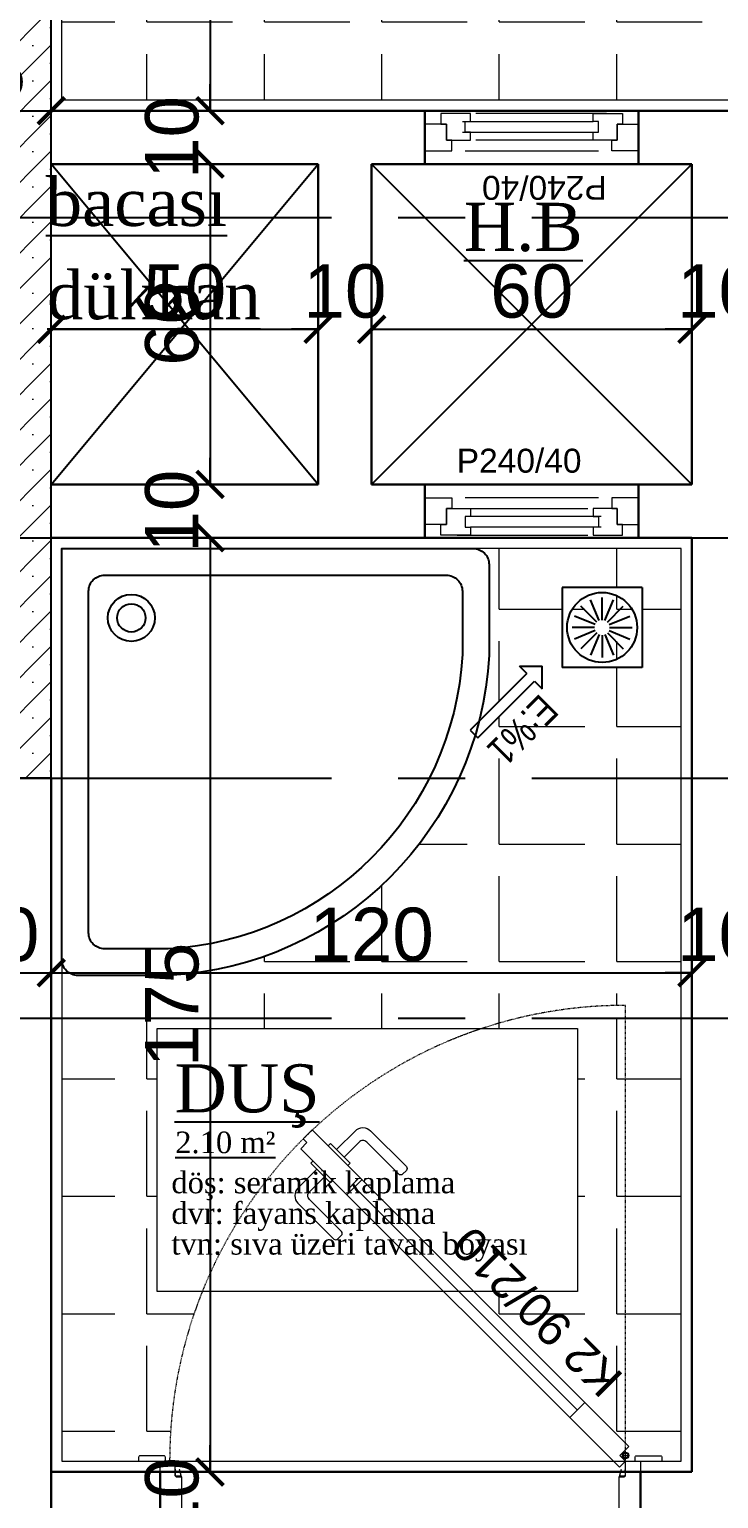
# Model space of a CAD drawing. Header units: millimetres. Extents: x 2778 to 13672, y 1832 to 5175.
# Drawn here: x 10112.1 to 10241.2, y 3115.2 to 3390.5 of the extents above; entities that cross this region are included whole.
import ezdxf

# ---------------------------------------------------------------- set-up
doc = ezdxf.new("R2010")
doc.units = ezdxf.units.MM
for name, pattern in [('CENTER2', [112.5, 75, -12.5, 12.5, -12.5]), ('DASHDOT2', [12.7, 6.35, -3.175, 0, -3.175]), ('DOTX2', [0.5, 0, -0.5])]:
    doc.linetypes.add(name, pattern=pattern)
for name, color, linetype in [('7-DCR-FRN', 8, 'Continuous'), ('Panel', 7, 'Continuous'), ('Yazi', 7, 'Continuous')]:
    doc.layers.add(name, color=color, linetype=linetype)
for name, color, linetype, lineweight in [('aks', 251, 'DASHDOT2', 35), ('duvar', 232, 'Continuous', 30), ('ince', 37, 'Continuous', 0), ('iz', 1, 'DOTX2', 20), ('kapı', 3, 'Continuous', 18), ('pencere', 4, 'Continuous', 18), ('sıva iç', 21, 'Continuous', 0), ('tefriş', 252, 'Continuous', 5), ('yazı', 11, 'Continuous', 20), ('z - tarama', 251, 'Continuous', 18), ('ölçü dış', 192, 'Continuous', 20), ('ÖLÇÜ İÇ', 7, 'Continuous', 9)]:
    doc.layers.add(name, color=color, linetype=linetype, lineweight=lineweight)
doc.styles.get("Standard").update_dxf_attribs({"font": 'arial.ttf'})
doc.styles.add('swis', font='swissc.ttf', dxfattribs={"height": 10})
doc.styles.add('Times roman', font='times.ttf')
doc.dimstyles.new('zulay iç ölçü', dxfattribs={"dimtxt": 10, "dimasz": 5, "dimexe": 0.18, "dimexo": 0, "dimgap": 2, "dimtad": 3, "dimdec": 0, "dimzin": 0, "dimdsep": 46, "dimtxsty": 'Standard', "dimblk": 'ARCHTICK', "dimcen": 0.09, "dimse1": 1, "dimse2": 1, "dimadec": 0, "dimazin": 0, "dimtfac": 1, "dimtdec": 0, "dimtix": 1, "dimtofl": 0, "dimtmove": 0, "dimatfit": 3, "dimldrblk": 'ARCHTICK', "dimfxl": 1, "dimtolj": 1, "dimtzin": 0, "dimarcsym": 0})
pattern_1 = [(0, (-1051519.92, 410259.85), (0, 22), [16, -6]), (90, (-1051519.92, 410259.85), (-22, 1e-15), [16, -6])]

# ---------------------------------------------------------------- blocks, each defined once
blk = doc.blocks.new('IDE242Entity786')
at = {"layer": 'Panel', "linetype": 'Continuous', "lineweight": 5}
h = blk.add_hatch(dxfattribs=at)
h.set_pattern_fill('SACNCR', color=163, scale=50, style=0)
h.set_pattern_definition([(45, (0, 0), (-3.314563, 3.314563), []), (45, (3.3146, 0), (-3.314563, 3.314563), [0, -4.6875])])
h.paths.add_polyline_path([(1435, 760), (1435, 1015), (1460, 1015), (1460, 760)])
blk = doc.blocks.new('IDE242Entity787')
at = {"layer": 'Panel', "color": 164, "linetype": 'Continuous', "lineweight": -3}
blk.add_lwpolyline([(1460, 760), (1435, 760)], dxfattribs=at)
blk = doc.blocks.new('IDE242Entity788')
at = {"layer": 'Panel', "color": 164, "linetype": 'Continuous', "lineweight": -3}
blk.add_lwpolyline([(1460, 760), (1460, 1015)], dxfattribs=at)
blk = doc.blocks.new('_ArchTick')
at = {"color": 0, "linetype": 'ByBlock', "const_width": 0.15}
blk.add_lwpolyline([(-0.5, -0.5), (0.5, 0.5)], dxfattribs=at)
blk = doc.blocks.new('*D2833')
at = {"layer": 'Defpoints', "color": 0, "transparency": 16777216}
for p in [(10091.17, 3375.23), (10116.17, 3375.23), (10116.17, 3375.23)]:
    blk.add_point(p, dxfattribs=at)
at = {"layer": 'ÖLÇÜ İÇ', "color": 0, "lineweight": -2, "transparency": 16777216}
blk.add_line((10091.17, 3375.23), (10116.17, 3375.23), dxfattribs=at)
at = {"layer": 'ÖLÇÜ İÇ', "color": 0, "lineweight": -2, "transparency": 16777216, "xscale": 5, "yscale": 5, "zscale": 5, "rotation": 180}
blk.add_blockref('_ArchTick', (10091.17, 3375.23), dxfattribs=at)
at = {"layer": 'ÖLÇÜ İÇ', "color": 0, "lineweight": -2, "transparency": 16777216, "xscale": 5, "yscale": 5, "zscale": 5}
blk.add_blockref('_ArchTick', (10116.17, 3375.23), dxfattribs=at)
at = {"layer": 'ÖLÇÜ İÇ', "color": 0, "transparency": 16777216, "insert": (10103.67, 3382.34), "char_height": 10, "attachment_point": 5}
blk.add_mtext('\\A1;25', dxfattribs=at)
blk = doc.blocks.new('*D2838')
at = {"layer": 'Defpoints', "color": 0, "transparency": 16777216}
for p in [(10096.17, 3213.76), (10116.17, 3213.76), (10116.17, 3213.76)]:
    blk.add_point(p, dxfattribs=at)
at = {"layer": 'ÖLÇÜ İÇ', "color": 0, "lineweight": -2, "transparency": 16777216}
blk.add_line((10096.17, 3213.76), (10116.17, 3213.76), dxfattribs=at)
at = {"layer": 'ÖLÇÜ İÇ', "color": 0, "lineweight": -2, "transparency": 16777216, "xscale": 5, "yscale": 5, "zscale": 5, "rotation": 180}
blk.add_blockref('_ArchTick', (10096.17, 3213.76), dxfattribs=at)
at = {"layer": 'ÖLÇÜ İÇ', "color": 0, "lineweight": -2, "transparency": 16777216, "xscale": 5, "yscale": 5, "zscale": 5}
blk.add_blockref('_ArchTick', (10116.17, 3213.76), dxfattribs=at)
at = {"layer": 'ÖLÇÜ İÇ', "color": 0, "transparency": 16777216, "insert": (10106.17, 3220.87), "char_height": 10, "attachment_point": 5}
blk.add_mtext('\\A1;20', dxfattribs=at)
blk = doc.blocks.new('sadsfsfsf')
at = {"layer": 'ince'}
for p, q in [((0.7, 0), (-0.7, 0)), ((0, 0.7), (0, -0.7))]:
    blk.add_line(p, q, dxfattribs=at)
for radius in [0.6, 0.45]:
    blk.add_circle((0, 0), radius, dxfattribs=at)
blk = doc.blocks.new('eddeded')
at = {"layer": 'duvar'}
for p, q in [((-48.21, 54.38), (-38.21, 54.38)), ((-48.21, -35.62), (-38.21, -35.62))]:
    blk.add_line(p, q, dxfattribs=at)
at = {"layer": 'ince'}
blk.add_line((-26.6, -23.78), (15.13, 17.96), dxfattribs=at)
for points in [[(-50.21, 53.38), (-50.96, 53.38, -0.414214), (-51.21, 53.63), (-51.21, 58.13, -0.414214), (-50.96, 58.38), (-50.21, 58.38)], [(-36.21, 53.38), (-35.46, 53.38, 0.414214), (-35.21, 53.63), (-35.21, 58.13, 0.414214), (-35.46, 58.38), (-36.21, 58.38)], [(-50.21, -34.62), (-50.96, -34.62, 0.414214), (-51.21, -34.87), (-51.21, -39.37, 0.414214), (-50.96, -39.62), (-50.21, -39.62)], [(-36.21, -34.62), (-35.46, -34.62, -0.414214), (-35.21, -34.87), (-35.21, -39.37, -0.414214), (-35.46, -39.62), (-36.21, -39.62)]]:
    blk.add_lwpolyline(points, format="xyb", dxfattribs=at)
for points in [[(-39.11, 51.33), (-39.11, 50.38), (-37.81, 50.68), (-37.81, 50.81, -0.112206), (-37.91, 50.76), (-38.72, 50.57, -0.482314), (-39.02, 50.82), (-39.02, 51.24, -0.414214), (-38.77, 51.49), (-37.97, 51.49, -0.170049), (-37.81, 51.43), (-37.81, 51.58), (-38.86, 51.58, 0.414214)], [(17.08, 23.59), (18.49, 25), (14.96, 28.54, 0.414214), (12.13, 28.54), (5.41, 21.82, 0.414214), (5.41, 21.11), (6.12, 20.4, 0.414214), (6.83, 20.4), (12.84, 26.41, -0.414214), (14.25, 26.41)], [(20.76, 19.91), (22.17, 21.32), (25.71, 17.79, -0.414214), (25.71, 14.96), (18.99, 8.24, -0.414214), (18.28, 8.24), (17.58, 8.95, -0.414214), (17.58, 9.66), (23.59, 15.67, 0.414214), (23.59, 17.08)], [(-39.11, -31.62), (-39.11, -32.57, 0.414214), (-38.86, -32.82), (-37.81, -32.82), (-37.81, -32.67, -0.170049), (-37.97, -32.73), (-38.77, -32.73, -0.414214), (-39.02, -32.48), (-39.02, -32.06, -0.482314), (-38.72, -31.81), (-37.91, -32, -0.112206), (-37.81, -32.05), (-37.81, -31.92)]]:
    blk.add_lwpolyline(points, format="xyb", close=True, dxfattribs=at)
for points in [[(20.04, 25.7), (19.62, 26.12), (15.96, 22.47), (16.38, 22.04)], [(22.87, 22.87), (23.29, 22.44), (19.64, 18.79), (19.21, 19.21)]]:
    blk.add_lwpolyline(points, dxfattribs=at)
at = {"layer": 'iz', "ltscale": 0.1}
for p, q in [((-48.21, -35.62), (-48.21, 54.38)), ((-38.21, -35.62), (-38.21, 54.38)), ((-36.21, -32.82), (49.19, -32.82))]:
    blk.add_line(p, q, dxfattribs=at)
blk.add_arc((-36.22, -32.83), 85.41, 0.0042, 89.9958, dxfattribs=at)
at = {"layer": 'kapı'}
for p, q in [((13.72, 19.37), (16.54, 16.54)), ((-28.02, -22.36), (-25.19, -25.19))]:
    blk.add_line(p, q, dxfattribs=at)
for points in [[(-36.21, 54.38), (-36.21, 51.58), (-38.86, 51.58, 0.414214), (-39.11, 51.33), (-39.11, 50.38), (-50.21, 50.38), (-50.21, 54.38)], [(-50.21, -35.62), (-50.21, -31.62), (-39.11, -31.62), (-39.11, -32.57, 0.414214), (-38.86, -32.82), (-36.21, -32.82), (-36.21, -35.62), (-36.21, -35.62)]]:
    blk.add_lwpolyline(points, format="xyb", dxfattribs=at)
blk.add_lwpolyline([(-36.21, -32.82), (-35.15, -31.76), (-33.46, -33.46), (25.87, 25.87), (24.17, 27.57), (23.47, 26.86), (22.33, 27.99), (-37.35, -31.69), (-36.21, -32.82)], dxfattribs=at)
at = {"layer": 'sıva iç'}
for p, q in [((-48.21, 54.38), (-50.21, 54.38)), ((-38.21, 54.38), (-36.21, 54.38)), ((-48.21, -35.62), (-50.21, -35.62)), ((-36.21, -35.62), (-38.21, -35.62))]:
    blk.add_line(p, q, dxfattribs=at)
at = {"layer": 'ölçü dış'}
blk.add_line((-38.21, -35.62), (-48.21, -35.62), dxfattribs=at)
at = {"layer": 'ince', "rotation": 90}
blk.add_blockref('sadsfsfsf', (-35.15, -32.82), dxfattribs=at)
at = {"layer": 'yazı'}
blk.add_text('K2 90/210', height=6.328, rotation=45, dxfattribs=at).set_placement((-20.24, -32.71))
blk = doc.blocks.new('*U39')
at = {"layer": '7-DCR-FRN'}
for points in [[(0, 3), (0, 80), (77, 80, -0.414214), (80, 77), (80, 60, -0.383838), (20, 0), (3, 0, -0.414214)], [(0, 3), (0, 80), (77, 80, -0.414214), (80, 77), (80, 60, -0.383838), (20, 0), (3, 0, -0.414214)], [(5, 8), (5, 72, -0.414214), (8, 75), (72, 75, -0.414214), (75, 72), (75, 60.13, -0.382578), (19.87, 5), (8, 5, -0.414214)]]:
    blk.add_lwpolyline(points, format="xyb", close=True, dxfattribs=at)
for radius in [4.4, 2.65]:
    blk.add_circle((13, 67), radius, dxfattribs=at)
blk = doc.blocks.new('eğim çizgisi')
at = {"layer": 'Yazi'}
for p, q in [((1343.11, 4120.2), (1332.51, 4109.59)), ((1333.92, 4108.18), (1344.53, 4118.78)), ((1344.53, 4118.78), (1343.11, 4120.2)), ((1331.09, 4111.01), (1331.09, 4106.76)), ((1332.51, 4109.59), (1331.09, 4111.01)), ((1312.34, 4092.04), (1312.34, 4107.04)), ((1312.34, 4107.04), (1327.34, 4107.04)), ((1327.34, 4092.04), (1327.34, 4107.04)), ((1335.34, 4106.76), (1331.09, 4106.76)), ((1333.92, 4108.18), (1335.34, 4106.76)), ((1319.31, 4100.84), (1317.69, 4104.74)), ((1319.84, 4100.95), (1319.84, 4105.17)), ((1320.38, 4100.84), (1322, 4104.74)), ((1318.54, 4100.08), (1314.65, 4101.7)), ((1318.85, 4100.54), (1315.87, 4103.52)), ((1320.84, 4100.54), (1323.82, 4103.52)), ((1321.14, 4100.08), (1325.04, 4101.7)), ((1318.44, 4099.54), (1314.22, 4099.54)), ((1318.54, 4099.01), (1314.65, 4097.39)), ((1318.85, 4098.55), (1315.87, 4095.57)), ((1320.84, 4098.55), (1323.82, 4095.57)), ((1321.14, 4099.01), (1325.04, 4097.39)), ((1321.25, 4099.54), (1325.47, 4099.54)), ((1319.31, 4098.24), (1317.69, 4094.35)), ((1319.84, 4098.14), (1319.84, 4093.92)), ((1320.38, 4098.24), (1322, 4094.35)), ((1312.34, 4092.04), (1327.34, 4092.04))]:
    blk.add_line(p, q, dxfattribs=at)
blk.add_circle((1319.84, 4099.54), 6.56, dxfattribs=at)
at = {"layer": 'Yazi', "style": 'swis'}
blk.add_text('E:%%%1', height=5.335, rotation=45, dxfattribs=at).set_placement((1331.42, 4111.73))
blk = doc.blocks.new('HJHJJKJK')
at = {"layer": 'duvar'}
for p, q in [((755300.98, -267417.82), (755300.98, -267427.82)), ((755340.98, -267417.82), (755340.98, -267427.82))]:
    blk.add_line(p, q, dxfattribs=at)
at = {"layer": 'ince'}
for p, q in [((755306.98, -267422.32), (755331.48, -267422.32)), ((755333.48, -267420.32), (755308.48, -267420.32)), ((755306.98, -267427.32), (755331.48, -267427.32))]:
    blk.add_line(p, q, dxfattribs=at)
for points in [[(755333.98, -267423.82), (755309.48, -267423.82)], [(755333.98, -267425.82), (755309.48, -267425.82)]]:
    blk.add_lwpolyline(points, dxfattribs=at)
at = {"layer": 'iz'}
for p, q in [((755300.98, -267417.82), (755340.98, -267417.82)), ((755340.98, -267427.82), (755300.98, -267427.82))]:
    blk.add_line(p, q, dxfattribs=at)
at = {"layer": 'pencere'}
for points in [[(755300.98, -267420.32), (755305.98, -267420.32), (755305.98, -267422.32), (755304.98, -267422.32), (755304.98, -267425.32), (755300.98, -267425.32)], [(755340.98, -267420.32), (755335.98, -267420.32), (755335.98, -267422.32), (755336.98, -267422.32), (755336.98, -267425.32), (755340.98, -267425.32)]]:
    blk.add_lwpolyline(points, dxfattribs=at)
for points in [[(755303.98, -267425.32), (755304.98, -267425.32), (755304.98, -267422.32), (755309.48, -267422.32), (755309.48, -267423.82), (755308.48, -267423.82), (755308.48, -267425.82), (755309.48, -267425.82), (755309.48, -267427.32), (755303.98, -267427.32)], [(755337.98, -267425.32), (755336.98, -267425.32), (755336.98, -267422.32), (755332.48, -267422.32), (755332.48, -267423.82), (755333.48, -267423.82), (755333.48, -267425.82), (755332.48, -267425.82), (755332.48, -267427.32), (755337.98, -267427.32)]]:
    blk.add_lwpolyline(points, close=True, dxfattribs=at)
at = {"layer": 'yazı'}
blk.add_text('P240/40', height=4.491, dxfattribs=at).set_placement((755306.93, -267415.63))
blk = doc.blocks.new('*D3367')
at = {"layer": 'Defpoints', "color": 0, "transparency": 16777216}
for p in [(10116.17, 3213.76), (10236.17, 3213.76), (10236.17, 3213.76)]:
    blk.add_point(p, dxfattribs=at)
at = {"layer": 'ÖLÇÜ İÇ', "color": 0, "lineweight": -2, "transparency": 16777216}
blk.add_line((10116.17, 3213.76), (10236.17, 3213.76), dxfattribs=at)
at = {"layer": 'ÖLÇÜ İÇ', "color": 0, "lineweight": -2, "transparency": 16777216, "xscale": 5, "yscale": 5, "zscale": 5, "rotation": 180}
blk.add_blockref('_ArchTick', (10116.17, 3213.76), dxfattribs=at)
at = {"layer": 'ÖLÇÜ İÇ', "color": 0, "lineweight": -2, "transparency": 16777216, "xscale": 5, "yscale": 5, "zscale": 5}
blk.add_blockref('_ArchTick', (10236.17, 3213.76), dxfattribs=at)
at = {"layer": 'ÖLÇÜ İÇ', "color": 0, "transparency": 16777216, "insert": (10176.17, 3220.87), "char_height": 10, "attachment_point": 5}
blk.add_mtext('\\A1;120', dxfattribs=at)
blk = doc.blocks.new('*D3368')
at = {"layer": 'Defpoints', "color": 0, "transparency": 16777216}
for p in [(10236.17, 3213.76), (10246.17, 3213.76), (10246.17, 3213.76)]:
    blk.add_point(p, dxfattribs=at)
at = {"layer": 'ÖLÇÜ İÇ', "color": 0, "lineweight": -2, "transparency": 16777216}
for p, q in [((10236.17, 3213.76), (10231.17, 3213.76)), ((10246.17, 3213.76), (10251.17, 3213.76))]:
    blk.add_line(p, q, dxfattribs=at)
at = {"layer": 'ÖLÇÜ İÇ', "color": 0, "lineweight": -2, "transparency": 16777216, "xscale": 5, "yscale": 5, "zscale": 5}
blk.add_blockref('_ArchTick', (10236.17, 3213.76), dxfattribs=at)
at = {"layer": 'ÖLÇÜ İÇ', "color": 0, "lineweight": -2, "transparency": 16777216, "xscale": 5, "yscale": 5, "zscale": 5, "rotation": 180}
blk.add_blockref('_ArchTick', (10246.17, 3213.76), dxfattribs=at)
at = {"layer": 'ÖLÇÜ İÇ', "color": 0, "transparency": 16777216, "insert": (10241.17, 3220.87), "char_height": 10, "attachment_point": 5}
blk.add_mtext('\\A1;10', dxfattribs=at)
blk = doc.blocks.new('*D3377')
at = {"layer": 'Defpoints', "color": 0, "transparency": 16777216}
for p in [(10142.47, 3485.23), (10145.91, 3375.23), (10145.91, 3375.23)]:
    blk.add_point(p, dxfattribs=at)
at = {"layer": 'ÖLÇÜ İÇ', "color": 0, "lineweight": -2, "transparency": 16777216}
blk.add_line((10145.91, 3485.23), (10145.91, 3375.23), dxfattribs=at)
at = {"layer": 'ÖLÇÜ İÇ', "color": 0, "lineweight": -2, "transparency": 16777216, "xscale": 5, "yscale": 5, "zscale": 5}
for p, rotation in [((10145.91, 3485.23), 90), ((10145.91, 3375.23), 270)]:
    blk.add_blockref('_ArchTick', p, dxfattribs=dict(at, rotation=rotation))
at = {"layer": 'ÖLÇÜ İÇ', "color": 0, "transparency": 16777216, "insert": (10138.81, 3430.23), "char_height": 10, "attachment_point": 5, "rotation": 90}
blk.add_mtext('\\A1;110', dxfattribs=at)
blk = doc.blocks.new('*D3378')
at = {"layer": 'Defpoints', "color": 0, "transparency": 16777216}
for p in [(10145.91, 3375.23), (10145.91, 3365.23), (10145.91, 3365.23)]:
    blk.add_point(p, dxfattribs=at)
at = {"layer": 'ÖLÇÜ İÇ', "color": 0, "lineweight": -2, "transparency": 16777216}
for p, q in [((10145.91, 3375.23), (10145.91, 3380.23)), ((10145.91, 3365.23), (10145.91, 3360.23))]:
    blk.add_line(p, q, dxfattribs=at)
at = {"layer": 'ÖLÇÜ İÇ', "color": 0, "lineweight": -2, "transparency": 16777216, "xscale": 5, "yscale": 5, "zscale": 5}
for p, rotation in [((10145.91, 3375.23), 270), ((10145.91, 3365.23), 90)]:
    blk.add_blockref('_ArchTick', p, dxfattribs=dict(at, rotation=rotation))
at = {"layer": 'ÖLÇÜ İÇ', "color": 0, "transparency": 16777216, "insert": (10138.81, 3370.23), "char_height": 10, "attachment_point": 5, "rotation": 90}
blk.add_mtext('\\A1;10', dxfattribs=at)
blk = doc.blocks.new('*D3379')
at = {"layer": 'Defpoints', "color": 0, "transparency": 16777216}
for p in [(10145.91, 3365.23), (10145.91, 3305.23), (10145.91, 3305.23)]:
    blk.add_point(p, dxfattribs=at)
at = {"layer": 'ÖLÇÜ İÇ', "color": 0, "lineweight": -2, "transparency": 16777216}
blk.add_line((10145.91, 3365.23), (10145.91, 3305.23), dxfattribs=at)
at = {"layer": 'ÖLÇÜ İÇ', "color": 0, "lineweight": -2, "transparency": 16777216, "xscale": 5, "yscale": 5, "zscale": 5}
for p, rotation in [((10145.91, 3365.23), 90), ((10145.91, 3305.23), 270)]:
    blk.add_blockref('_ArchTick', p, dxfattribs=dict(at, rotation=rotation))
at = {"layer": 'ÖLÇÜ İÇ', "color": 0, "transparency": 16777216, "insert": (10138.81, 3335.23), "char_height": 10, "attachment_point": 5, "rotation": 90}
blk.add_mtext('\\A1;60', dxfattribs=at)
blk = doc.blocks.new('*D3380')
at = {"layer": 'Defpoints', "color": 0, "transparency": 16777216}
for p in [(10145.91, 3305.23), (10145.91, 3295.23), (10145.91, 3295.23)]:
    blk.add_point(p, dxfattribs=at)
at = {"layer": 'ÖLÇÜ İÇ', "color": 0, "lineweight": -2, "transparency": 16777216}
for p, q in [((10145.91, 3305.23), (10145.91, 3310.23)), ((10145.91, 3295.23), (10145.91, 3290.23))]:
    blk.add_line(p, q, dxfattribs=at)
at = {"layer": 'ÖLÇÜ İÇ', "color": 0, "lineweight": -2, "transparency": 16777216, "xscale": 5, "yscale": 5, "zscale": 5}
for p, rotation in [((10145.91, 3305.23), 270), ((10145.91, 3295.23), 90)]:
    blk.add_blockref('_ArchTick', p, dxfattribs=dict(at, rotation=rotation))
at = {"layer": 'ÖLÇÜ İÇ', "color": 0, "transparency": 16777216, "insert": (10138.81, 3300.23), "char_height": 10, "attachment_point": 5, "rotation": 90}
blk.add_mtext('\\A1;10', dxfattribs=at)
blk = doc.blocks.new('*D3381')
at = {"layer": 'Defpoints', "color": 0, "transparency": 16777216}
for p in [(10145.91, 3295.23), (10145.91, 3120.23), (10145.91, 3120.23)]:
    blk.add_point(p, dxfattribs=at)
at = {"layer": 'ÖLÇÜ İÇ', "color": 0, "lineweight": -2, "transparency": 16777216}
blk.add_line((10145.91, 3295.23), (10145.91, 3120.23), dxfattribs=at)
at = {"layer": 'ÖLÇÜ İÇ', "color": 0, "lineweight": -2, "transparency": 16777216, "xscale": 5, "yscale": 5, "zscale": 5}
for p, rotation in [((10145.91, 3295.23), 90), ((10145.91, 3120.23), 270)]:
    blk.add_blockref('_ArchTick', p, dxfattribs=dict(at, rotation=rotation))
at = {"layer": 'ÖLÇÜ İÇ', "color": 0, "transparency": 16777216, "insert": (10138.81, 3207.73), "char_height": 10, "attachment_point": 5, "rotation": 90}
blk.add_mtext('\\A1;175', dxfattribs=at)
blk = doc.blocks.new('*D3382')
at = {"layer": 'Defpoints', "color": 0, "transparency": 16777216}
for p in [(10145.91, 3120.23), (10145.91, 3110.23), (10145.91, 3110.23)]:
    blk.add_point(p, dxfattribs=at)
at = {"layer": 'ÖLÇÜ İÇ', "color": 0, "lineweight": -2, "transparency": 16777216}
for p, q in [((10145.91, 3120.23), (10145.91, 3125.23)), ((10145.91, 3110.23), (10145.91, 3105.23))]:
    blk.add_line(p, q, dxfattribs=at)
at = {"layer": 'ÖLÇÜ İÇ', "color": 0, "lineweight": -2, "transparency": 16777216, "xscale": 5, "yscale": 5, "zscale": 5}
for p, rotation in [((10145.91, 3120.23), 270), ((10145.91, 3110.23), 90)]:
    blk.add_blockref('_ArchTick', p, dxfattribs=dict(at, rotation=rotation))
at = {"layer": 'ÖLÇÜ İÇ', "color": 0, "transparency": 16777216, "insert": (10138.81, 3115.23), "char_height": 10, "attachment_point": 5, "rotation": 90}
blk.add_mtext('\\A1;10', dxfattribs=at)
blk = doc.blocks.new('*D3385')
at = {"layer": 'Defpoints', "color": 0, "transparency": 16777216}
for p in [(10116.17, 3334.3), (10166.17, 3334.3), (10166.17, 3334.3)]:
    blk.add_point(p, dxfattribs=at)
at = {"layer": 'ÖLÇÜ İÇ', "color": 0, "lineweight": -2, "transparency": 16777216}
blk.add_line((10116.17, 3334.3), (10166.17, 3334.3), dxfattribs=at)
at = {"layer": 'ÖLÇÜ İÇ', "color": 0, "lineweight": -2, "transparency": 16777216, "xscale": 5, "yscale": 5, "zscale": 5, "rotation": 180}
blk.add_blockref('_ArchTick', (10116.17, 3334.3), dxfattribs=at)
at = {"layer": 'ÖLÇÜ İÇ', "color": 0, "lineweight": -2, "transparency": 16777216, "xscale": 5, "yscale": 5, "zscale": 5}
blk.add_blockref('_ArchTick', (10166.17, 3334.3), dxfattribs=at)
at = {"layer": 'ÖLÇÜ İÇ', "color": 0, "transparency": 16777216, "insert": (10141.17, 3341.4), "char_height": 10, "attachment_point": 5}
blk.add_mtext('\\A1;50', dxfattribs=at)
blk = doc.blocks.new('*D3386')
at = {"layer": 'Defpoints', "color": 0, "transparency": 16777216}
for p in [(10166.17, 3334.3), (10176.17, 3335.23), (10176.17, 3334.3)]:
    blk.add_point(p, dxfattribs=at)
at = {"layer": 'ÖLÇÜ İÇ', "color": 0, "lineweight": -2, "transparency": 16777216}
for p, q in [((10166.17, 3334.3), (10161.17, 3334.3)), ((10176.17, 3334.3), (10181.17, 3334.3))]:
    blk.add_line(p, q, dxfattribs=at)
at = {"layer": 'ÖLÇÜ İÇ', "color": 0, "lineweight": -2, "transparency": 16777216, "xscale": 5, "yscale": 5, "zscale": 5}
blk.add_blockref('_ArchTick', (10166.17, 3334.3), dxfattribs=at)
at = {"layer": 'ÖLÇÜ İÇ', "color": 0, "lineweight": -2, "transparency": 16777216, "xscale": 5, "yscale": 5, "zscale": 5, "rotation": 180}
blk.add_blockref('_ArchTick', (10176.17, 3334.3), dxfattribs=at)
at = {"layer": 'ÖLÇÜ İÇ', "color": 0, "transparency": 16777216, "insert": (10171.17, 3341.4), "char_height": 10, "attachment_point": 5}
blk.add_mtext('\\A1;10', dxfattribs=at)
blk = doc.blocks.new('*D3387')
at = {"layer": 'Defpoints', "color": 0, "transparency": 16777216}
for p in [(10176.17, 3335.23), (10236.17, 3335.23), (10236.17, 3334.3)]:
    blk.add_point(p, dxfattribs=at)
at = {"layer": 'ÖLÇÜ İÇ', "color": 0, "lineweight": -2, "transparency": 16777216}
blk.add_line((10176.17, 3334.3), (10236.17, 3334.3), dxfattribs=at)
at = {"layer": 'ÖLÇÜ İÇ', "color": 0, "lineweight": -2, "transparency": 16777216, "xscale": 5, "yscale": 5, "zscale": 5, "rotation": 180}
blk.add_blockref('_ArchTick', (10176.17, 3334.3), dxfattribs=at)
at = {"layer": 'ÖLÇÜ İÇ', "color": 0, "lineweight": -2, "transparency": 16777216, "xscale": 5, "yscale": 5, "zscale": 5}
blk.add_blockref('_ArchTick', (10236.17, 3334.3), dxfattribs=at)
at = {"layer": 'ÖLÇÜ İÇ', "color": 0, "transparency": 16777216, "insert": (10206.17, 3341.4), "char_height": 10, "attachment_point": 5}
blk.add_mtext('\\A1;60', dxfattribs=at)
blk = doc.blocks.new('*D3388')
at = {"layer": 'Defpoints', "color": 0, "transparency": 16777216}
for p in [(10236.17, 3335.23), (10246.17, 3334.3), (10246.17, 3334.3)]:
    blk.add_point(p, dxfattribs=at)
at = {"layer": 'ÖLÇÜ İÇ', "color": 0, "lineweight": -2, "transparency": 16777216}
for p, q in [((10236.17, 3334.3), (10231.17, 3334.3)), ((10246.17, 3334.3), (10251.17, 3334.3))]:
    blk.add_line(p, q, dxfattribs=at)
at = {"layer": 'ÖLÇÜ İÇ', "color": 0, "lineweight": -2, "transparency": 16777216, "xscale": 5, "yscale": 5, "zscale": 5}
blk.add_blockref('_ArchTick', (10236.17, 3334.3), dxfattribs=at)
at = {"layer": 'ÖLÇÜ İÇ', "color": 0, "lineweight": -2, "transparency": 16777216, "xscale": 5, "yscale": 5, "zscale": 5, "rotation": 180}
blk.add_blockref('_ArchTick', (10246.17, 3334.3), dxfattribs=at)
at = {"layer": 'ÖLÇÜ İÇ', "color": 0, "transparency": 16777216, "insert": (10241.17, 3341.4), "char_height": 10, "attachment_point": 5}
blk.add_mtext('\\A1;10', dxfattribs=at)

msp = doc.modelspace()

# ---------------------------------------------------------------- hatches: boundary and pattern name
at = {"layer": 'z - tarama'}
h = msp.add_hatch(dxfattribs=at)
h.set_pattern_fill('ANGLE', color=252, scale=80, style=0)
h.set_pattern_definition(pattern_1)
h.paths.add_polyline_path([(10454.17, 3355.23), (10248.17, 3355.23), (10248.17, 3377.23), (10118.17, 3377.23), (10118.17, 3406.23, 0.414214), (10121.17, 3403.23), (10138.17, 3403.23, 0.302625), (10194.56, 3445.23), (10252.73, 3445.23), (10252.73, 3436.73, 0.414214), (10262.73, 3426.73), (10278.73, 3426.73, 0.414214), (10288.73, 3436.73), (10288.73, 3445.23), (10352.83, 3445.23), (10352.83, 3433.23), (10368.83, 3433.23), (10433.83, 3433.23), (10438.83, 3433.23), (10438.83, 3445.23), (10454.17, 3445.23)])
h.paths.add_polyline_path([(10296, 3408.84), (10296, 3359.59), (10374.78, 3359.59), (10374.78, 3408.84)], flags=16)
h.paths.add_polyline_path([(10252.73, 3445.23), (10194.56, 3445.23, 0.072761), (10198.17, 3463.23), (10198.17, 3480.23, 0.414214), (10195.17, 3483.23), (10252.73, 3483.23), (10252.73, 3471.73)])
h.paths.add_polyline_path([(10352.83, 3445.23), (10288.73, 3445.23), (10288.73, 3471.73), (10288.73, 3483.23), (10352.83, 3483.23)])
h.paths.add_polyline_path([(10454.17, 3445.23), (10438.83, 3445.23), (10438.83, 3483.23), (10454.17, 3483.23)])
h.paths.add_polyline_path([(10357.82, 3262.23), (10357.02, 3262.23), (10357.02, 3262.98, 0.414214), (10356.77, 3263.23), (10352.27, 3263.23, 0.414214), (10352.02, 3262.98), (10352.02, 3262.23), (10248.17, 3262.23), (10248.17, 3355.23), (10454.17, 3355.23), (10454.17, 3262.23), (10450.02, 3262.23), (10450.02, 3262.98, 0.414214), (10449.77, 3263.23), (10445.27, 3263.23, 0.414214), (10445.02, 3262.98), (10445.02, 3262.23), (10443.22, 3262.23), (10442.16, 3263.3), (10443.86, 3264.99), (10391.19, 3317.66), (10391.61, 3318.08), (10390.49, 3319.21), (10393.32, 3322.03, -0.414214), (10394.73, 3322.03), (10400.74, 3316.02, 0.414214), (10401.45, 3316.02), (10402.16, 3316.73, 0.414214), (10402.16, 3317.44), (10395.44, 3324.16, 0.414214), (10392.61, 3324.16), (10389.08, 3320.62), (10387.96, 3321.74), (10387.53, 3321.32), (10384.53, 3324.32), (10382.83, 3322.62, 0.198893)])
h.paths.add_polyline_path([(10286.07, 3293.79), (10284.65, 3295.2), (10274.05, 3284.59), (10272.63, 3286.01), (10272.63, 3281.76), (10276.87, 3281.76), (10275.46, 3283.18)], flags=16)
h.paths.add_polyline_path([(10268.88, 3282.05), (10253.88, 3282.05), (10253.88, 3267.05), (10268.88, 3267.05)], flags=16)
h.paths.add_polyline_path([(10254.82, 3274.55, 1), (10267.94, 3274.55, 1)], flags=0)
h.paths.add_polyline_path([(10443.22, 3263.75), (10443.22, 3263.9, -0.414214), (10443.82, 3263.3), (10443.67, 3263.3, 0.414214)], flags=16)
h.paths.add_polyline_path([(10297.34, 3393.06), (10352.02, 3393.06), (10352.02, 3384.94), (10297.34, 3384.94)], flags=8)
h.paths.add_polyline_path([(10297.33, 3398.82), (10348.37, 3398.82), (10348.37, 3390.68), (10297.33, 3390.68)], flags=8)
h.paths.add_polyline_path([(10297.33, 3404.56), (10365.26, 3404.56), (10365.26, 3396.42), (10297.33, 3396.42)], flags=8)
h.paths.add_polyline_path([(10298.38, 3384.02), (10318.78, 3384.02), (10318.78, 3377.86), (10298.38, 3377.86)], flags=8)
h.paths.add_polyline_path([(10296.96, 3377.77), (10348.79, 3377.77), (10348.79, 3363.97), (10296.96, 3363.97)], flags=8)
h.paths.add_polyline_path([(10267.23, 3290.53), (10278.87, 3302.18), (10284.68, 3296.38), (10273.03, 3284.73)], flags=24)
h.paths.add_polyline_path([(10443.11, 3280.45), (10409.55, 3314.01), (10402.84, 3307.29), (10436.4, 3273.73)], flags=24)
h = msp.add_hatch(dxfattribs=at)
h.set_pattern_fill('ANGLE', color=252, scale=80, style=0)
h.set_pattern_definition(pattern_1)
h.paths.add_polyline_path([(10135.98, 3154.03), (10144.48, 3154.03, 0.095665), (10138.34, 3122.23), (10137.54, 3122.23), (10137.54, 3123.23), (10132.54, 3123.23), (10132.54, 3122.23), (10118.17, 3122.23), (10118.17, 3205.23), (10203.64, 3205.23, 0.020743), (10196.83, 3203.28), (10135.98, 3203.28)])
h.paths.add_polyline_path([(10234.17, 3205.23), (10223.74, 3205.23), (10223.74, 3207.63, 0.059459), (10203.64, 3205.23), (10118.17, 3205.23), (10118.17, 3216.23, 0.414214), (10121.17, 3213.23), (10138.17, 3213.23, 0.27954), (10192.54, 3250.23), (10234.17, 3250.23)])
h.paths.add_polyline_path([(10234.17, 3250.23), (10192.54, 3250.23, 0.033957), (10195.57, 3258.29), (10196.08, 3257.77), (10206.68, 3268.38), (10208.1, 3266.97), (10208.1, 3271.21), (10203.86, 3271.21), (10205.27, 3269.8), (10196.27, 3260.79, 0.04975), (10198.17, 3273.23), (10198.17, 3290.23, 0.414214), (10195.17, 3293.23), (10234.17, 3293.23)])
h.paths.add_polyline_path([(10226.85, 3270.93), (10226.85, 3285.93), (10211.85, 3285.93), (10211.85, 3270.93)], flags=16)
h.paths.add_polyline_path([(10225.91, 3278.43, 1), (10212.79, 3278.43, 1)], flags=0)
h.paths.add_polyline_path([(10234.17, 3122.23), (10230.54, 3122.23), (10230.54, 3123.23), (10225.54, 3123.23), (10225.54, 3122.23), (10223.74, 3122.23), (10222.68, 3123.3), (10224.38, 3124.99), (10195.34, 3154.03), (10214.76, 3154.03), (10214.76, 3203.28), (10196.83, 3203.28, -0.020743), (10203.64, 3205.23), (10234.17, 3205.23)])
h.paths.add_polyline_path([(10223.74, 3122.85), (10223.74, 3122.7, -0.414214), (10223.14, 3123.3), (10223.29, 3123.3, 0.414214)], flags=16)
h.paths.add_polyline_path([(10213.5, 3262.44), (10201.86, 3250.79), (10196.05, 3256.6), (10207.7, 3268.24)], flags=24)
h.paths.add_polyline_path([(10223.63, 3140.45), (10190.07, 3174.01), (10183.36, 3167.29), (10216.92, 3133.73)], flags=9)

# ---------------------------------------------------------------- linework, layer by layer
at = {"layer": 'aks', "color": 251, "linetype": 'CENTER2', "lineweight": -3}
for points in [[(10116.17, 2140.23), (10116.17, 5100.23)], [(8406.17, 3355.23), (13636.17, 3355.23)], [(8406.17, 3295.23), (13636.17, 3295.23)], [(8406.17, 3250.23), (13636.17, 3250.23)], [(8406.17, 3205.23), (13636.17, 3205.23)]]:
    msp.add_lwpolyline(points, dxfattribs=at)
at = {"layer": 'duvar', "lineweight": 30}
for p, q in [((10246.17, 3375.23), (10116.17, 3375.23)), ((10166.17, 3365.23), (10116.17, 3365.23)), ((10166.17, 3305.23), (10166.17, 3365.23)), ((10176.17, 3305.23), (10176.17, 3365.23)), ((10236.17, 3365.23), (10176.17, 3365.23)), ((10236.17, 3305.23), (10236.17, 3365.23)), ((10116.17, 3305.23), (10166.17, 3305.23)), ((10176.17, 3305.23), (10236.17, 3305.23)), ((10116.17, 3295.23), (10236.17, 3295.23)), ((10236.17, 3295.23), (10236.17, 3120.23)), ((10116.17, 2775.23), (10116.17, 3250.23)), ((10236.17, 3120.23), (10116.17, 3120.23))]:
    msp.add_line(p, q, dxfattribs=at)
at = {"layer": 'sıva iç'}
for points in [[(10118.17, 3483.23), (10454.17, 3483.23), (10454.17, 3262.23), (10248.17, 3262.23), (10248.17, 3377.23), (10118.17, 3377.23)], [(10118.17, 3122.23), (10234.17, 3122.23), (10234.17, 3293.23), (10118.17, 3293.23)]]:
    msp.add_lwpolyline(points, close=True, dxfattribs=at)
at = {"layer": 'Yazi', "color": 2}
for points in [[(10166.17, 3305.23), (10116.17, 3365.23)], [(10116.17, 3305.23), (10166.17, 3365.23)], [(10176.17, 3365.23), (10236.17, 3305.23)], [(10236.17, 3365.23), (10176.17, 3305.23)]]:
    msp.add_lwpolyline(points, dxfattribs=at)
at = {"layer": 'yazı'}
msp.add_lwpolyline([(10135.98, 3203.28), (10214.76, 3203.28), (10214.76, 3154.03), (10135.98, 3154.03)], close=True, dxfattribs=at)

# ---------------------------------------------------------------- block references
at = {"layer": '7-DCR-FRN'}
msp.add_blockref('*U39', (10118.17, 3213.23), dxfattribs=at)
at = {"layer": 'duvar', "lineweight": 30, "rotation": 90}
msp.add_blockref('eddeded', (10190.92, 3158.45), dxfattribs=at)
at = {"layer": 'Panel'}
for name in ['IDE242Entity786', 'IDE242Entity788', 'IDE242Entity787']:
    msp.add_blockref(name, (8656.17, 2490.23), dxfattribs=at)
at = {"layer": 'sıva iç', "rotation": 179.9999999999999}
msp.add_blockref('HJHJJKJK', (765527.15, -264052.59), dxfattribs=at)
at = {"layer": 'sıva iç'}
msp.add_blockref('HJHJJKJK', (-745114.81, 270723.06), dxfattribs=at)
at = {"layer": 'tefriş', "rotation": 180}
msp.add_blockref('eğim çizgisi', (11539.19, 7377.97), dxfattribs=at)

# ---------------------------------------------------------------- texts
at = {"layer": 'Yazi', "color": 2, "style": 'Times roman'}
for s, p in [('%%Ubacası', (10115.15, 3353.65)), ('%%UH.B', (10193.44, 3348.99)), ('%%Udükkan', (10115.39, 3336.18))]:
    msp.add_text(s, height=8.996, dxfattribs=at).set_placement(p)
at = {"layer": 'Yazi', "style": 'Times roman'}
for s, height, p in [('%%UDUŞ', 8.996, (10139.24, 3187.6)), ('%%U2.10 m²', 4.037, (10139.39, 3179.95))]:
    msp.add_text(s, height=height, dxfattribs=at).set_placement(p)
at = {"layer": 'yazı', "style": 'Times roman'}
for s, p in [('döş: seramik kaplama', (10138.67, 3172.44)), ('dvr: fayans kaplama', (10138.67, 3166.7)), ('tvn: sıva üzeri tavan boyası', (10138.67, 3160.95))]:
    msp.add_text(s, height=4.0366, dxfattribs=at).set_placement(p)

# ---------------------------------------------------------------- dimensions: what is measured, and where the dimension line sits
at = {"layer": 'ÖLÇÜ İÇ'}
for base, p1, p2, picture, middle in [((10145.91, 3375.23), (10142.47, 3485.23), (10145.91, 3375.23), '*D3377', (10138.81, 3430.23)), ((10145.91, 3365.23), (10145.91, 3375.23), (10145.91, 3365.23), '*D3378', (10138.81, 3370.23)), ((10145.91, 3305.23), (10145.91, 3365.23), (10145.91, 3305.23), '*D3379', (10138.81, 3335.23)), ((10145.91, 3295.23), (10145.91, 3305.23), (10145.91, 3295.23), '*D3380', (10138.81, 3300.23)), ((10145.91, 3120.23), (10145.91, 3295.23), (10145.91, 3120.23), '*D3381', (10138.81, 3207.73)), ((10145.91, 3110.23), (10145.91, 3120.23), (10145.91, 3110.23), '*D3382', (10138.81, 3115.23))]:
    dim = msp.add_linear_dim(base=base, p1=p1, p2=p2, angle=270, dimstyle='zulay iç ölçü', override={"dimtmove": 1}, dxfattribs=at)
    dim.commit()
    dim.dimension.update_dxf_attribs({"geometry": picture, "text_midpoint": middle})
for base, p1, p2, picture, middle in [((10116.17, 3375.23), (10091.17, 3375.23), (10116.17, 3375.23), '*D2833', (10103.67, 3382.34)), ((10176.17, 3334.3), (10166.17, 3334.3), (10176.17, 3335.23), '*D3386', (10171.17, 3341.4)), ((10236.17, 3334.3), (10176.17, 3335.23), (10236.17, 3335.23), '*D3387', (10206.17, 3341.4)), ((10246.17, 3334.3), (10236.17, 3335.23), (10246.17, 3334.3), '*D3388', (10241.17, 3341.4)), ((10116.17, 3213.76), (10096.17, 3213.76), (10116.17, 3213.76), '*D2838', (10106.17, 3220.87)), ((10246.17, 3213.76), (10236.17, 3213.76), (10246.17, 3213.76), '*D3368', (10241.17, 3220.87))]:
    dim = msp.add_linear_dim(base=base, p1=p1, p2=p2, dimstyle='zulay iç ölçü', override={"dimtmove": 1}, dxfattribs=at)
    dim.commit()
    dim.dimension.update_dxf_attribs({"geometry": picture, "text_midpoint": middle})
for base, p1, p2, picture, middle in [((10166.17, 3334.3), (10116.17, 3334.3), (10166.17, 3334.3), '*D3385', (10141.17, 3341.4)), ((10236.17, 3213.76), (10116.17, 3213.76), (10236.17, 3213.76), '*D3367', (10176.17, 3220.87))]:
    dim = msp.add_linear_dim(base=base, p1=p1, p2=p2, dimstyle='zulay iç ölçü', dxfattribs=at)
    dim.commit()
    dim.dimension.update_dxf_attribs({"geometry": picture, "text_midpoint": middle})

doc.saveas('drawing.dxf')
